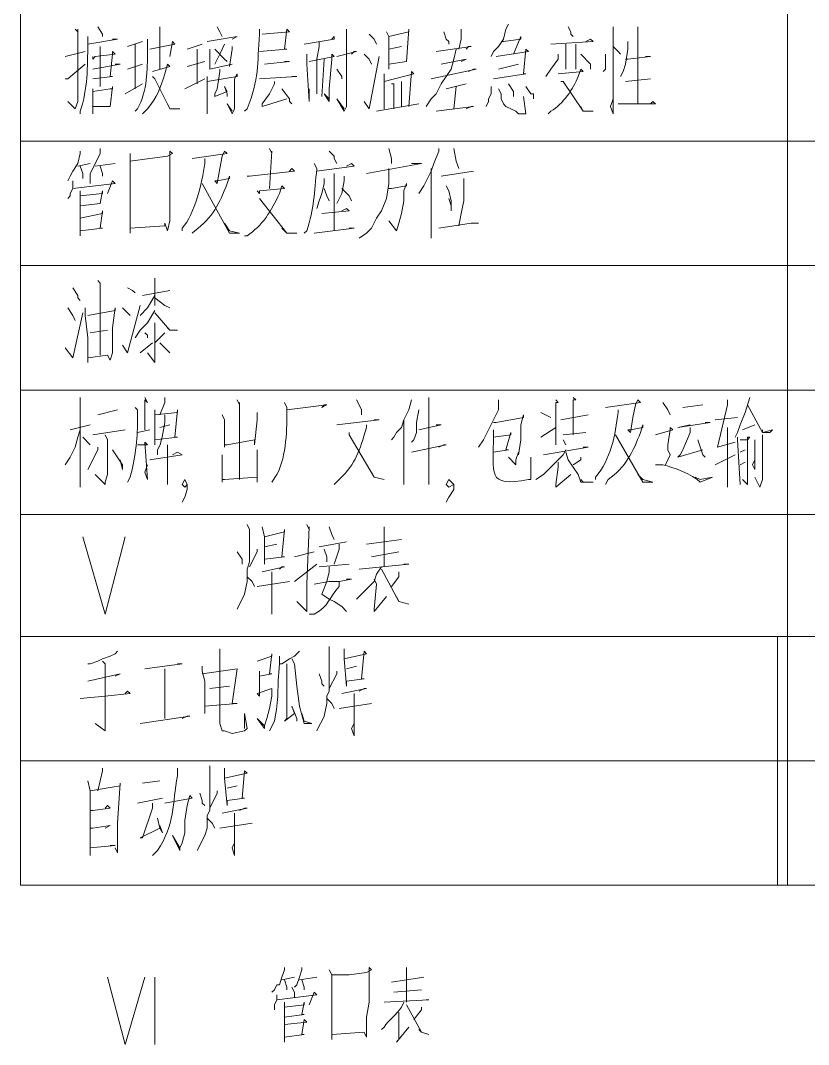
# Model space of a CAD drawing. Header units: millimetres. Extents: x 0 to 819, y 0 to 1152.
# Drawn here: x 569.3 to 626.3, y 749.5 to 823.6 of the extents above; entities that cross this region are included whole.
import ezdxf

# ---------------------------------------------------------------- set-up
doc = ezdxf.new("R2010")
doc.units = ezdxf.units.MM
doc.layers.add('1', color=7, linetype='Continuous')

msp = doc.modelspace()

# ---------------------------------------------------------------- linework, layer by layer
at = {"layer": '1', "color": 0, "lineweight": 18}
for points in [[(569.34, 1151.601732), (569.34, 761.001732)], [(819, 787.821732), (569.34, 787.821732)], [(819, 761.001732), (569.34, 761.001732)]]:
    msp.add_lwpolyline(points, dxfattribs=at)
at = {"layer": '1', "color": 0, "lineweight": 9}
for points in [[(624.78, 896.001732), (624.78, 761.001732)], [(573.3, 822.921732), (573.3, 822.921732), (573.48, 822.741732), (573.48, 822.921732), (573.48, 817.701732), (573.3, 817.161732), (572.76, 817.701732)], [(574.92, 823.101732), (575.28, 822.561732), (575.28, 822.381732)], [(579.42, 823.101732), (579.42, 820.041732)], [(583.56, 823.101732), (583.74, 822.741732), (583.92, 822.381732)], [(586.8, 822.561732), (588.78, 822.741732), (588.6, 822.921732), (588.42, 821.481732), (588.6, 821.481732), (586.62, 821.301732)], [(592.92, 822.921732), (592.92, 822.741732), (592.92, 822.741732), (592.92, 817.341732), (592.74, 816.981732), (592.2, 817.881732), (592.74, 817.161732)], [(595.8, 822.741732), (595.98, 822.381732), (595.98, 821.481732), (595.98, 820.041732), (595.98, 820.401732), (597.24, 820.581732), (597.24, 820.581732), (597.42, 822.921732), (597.42, 822.741732), (595.98, 822.381732)], [(601.2, 822.921732), (601.2, 822.201732), (601.02, 821.481732)], [(604.62, 823.281732), (604.44, 822.921732), (604.26, 822.201732), (603.9, 821.661732), (603.54, 821.301732), (603.36, 820.941732)], [(608.94, 823.101732), (609.12, 822.741732), (609.12, 822.561732), (609.3, 822.381732)], [(612.18, 823.101732), (612.18, 822.741732), (612.18, 816.801732), (612, 817.341732), (612.18, 817.881732)], [(613.98, 823.101732), (613.98, 822.741732), (613.98, 817.521732)], [(574.2, 821.841732), (576.36, 822.201732), (576.18, 822.201732), (576, 822.201732)], [(582.84, 822.021732), (585, 822.381732), (585, 822.381732), (584.64, 822.201732)], [(589.86, 821.841732), (592.02, 822.201732), (592.02, 822.381732), (591.84, 822.201732)], [(594.54, 822.561732), (594.9, 822.201732), (595.08, 821.841732)], [(599.94, 822.741732), (600.12, 822.201732), (600.3, 822.021732), (600.3, 821.841732)], [(604.08, 822.021732), (604.26, 822.021732), (605.52, 822.201732), (605.52, 822.381732), (604.98, 821.121732)], [(607.68, 821.841732), (610.74, 822.021732), (610.56, 822.201732), (610.2, 822.021732)], [(575.1, 821.661732), (575.1, 821.481732), (575.1, 818.781732)], [(578.16, 822.021732), (577.08, 821.661732)], [(577.62, 821.841732), (577.62, 818.601732)], [(578.7, 821.481732), (580.5, 821.841732), (580.32, 822.021732), (580.14, 820.941732)], [(581.4, 821.481732), (582.48, 821.841732)], [(582.12, 818.961732), (582.12, 821.481732)], [(583.02, 821.481732), (583.02, 821.301732), (583.02, 820.041732), (583.02, 820.041732), (584.64, 820.401732)], [(584.1, 821.841732), (583.74, 821.121732), (583.38, 820.401732)], [(583.38, 821.481732), (584.1, 820.761732), (584.28, 820.581732)], [(584.64, 821.661732), (584.64, 821.481732), (584.46, 820.221732)], [(590.94, 822.021732), (590.94, 821.661732), (590.76, 820.761732), (590.76, 818.241732)], [(595.98, 821.481732), (596.88, 821.661732)], [(600.84, 821.481732), (600.66, 820.761732), (600.48, 820.041732), (600.12, 819.501732), (599.76, 818.961732), (599.4, 818.241732), (599.04, 817.881732), (598.68, 817.341732)], [(599.4, 821.301732), (601.92, 821.661732), (601.74, 821.661732), (601.56, 821.481732)], [(603.72, 820.941732), (603.72, 820.941732), (606.06, 821.301732), (605.88, 821.481732), (605.7, 819.681732), (605.88, 819.681732), (603.54, 819.321732)], [(608.76, 821.841732), (608.76, 820.041732)], [(609.48, 821.841732), (609.48, 820.041732)], [(612.18, 821.661732), (612.54, 821.301732), (612.72, 821.121732)], [(613.26, 822.021732), (613.26, 821.481732), (613.08, 820.401732), (612.9, 819.861732), (612.72, 819.501732)], [(572.58, 820.941732), (574.02, 821.301732)], [(574.56, 820.941732), (574.56, 820.761732), (574.74, 820.941732), (576.18, 821.121732), (576, 821.301732), (576, 821.121732), (575.82, 819.501732), (576, 819.501732), (574.56, 819.321732)], [(590.04, 821.121732), (590.04, 820.401732), (590.22, 817.701732), (590.22, 818.601732)], [(590.22, 820.581732), (592.02, 820.941732), (591.84, 821.121732), (591.84, 820.761732), (591.66, 818.601732), (591.66, 818.061732), (591.66, 817.701732), (591.3, 818.241732), (591.66, 817.881732)], [(591.3, 820.761732), (591.12, 818.061732)], [(592.2, 820.941732), (593.64, 821.301732), (593.46, 821.301732), (593.28, 821.121732)], [(594.18, 821.121732), (594.54, 820.761732), (594.72, 820.401732)], [(594.18, 817.701732), (594.54, 817.161732), (595.26, 820.941732)], [(599.76, 820.401732), (601.56, 820.761732), (601.56, 820.761732), (601.2, 820.581732)], [(608.22, 821.121732), (608.22, 820.761732), (607.68, 820.041732), (607.32, 819.501732)], [(609.84, 821.121732), (610.56, 820.401732), (610.56, 820.221732), (610.56, 820.041732)], [(611.64, 821.121732), (611.64, 820.761732), (611.64, 820.401732), (611.64, 820.041732), (611.46, 819.861732)], [(613.08, 820.761732), (613.26, 820.761732), (614.88, 820.941732), (614.7, 820.941732), (614.52, 820.941732)], [(572.58, 819.321732), (572.76, 819.321732), (572.76, 819.321732), (574.02, 820.401732)], [(574.56, 820.041732), (576.54, 820.401732), (576.36, 820.401732), (576.18, 820.401732)], [(578.16, 820.401732), (578.16, 820.401732), (577.08, 820.041732)], [(582.66, 820.581732), (581.4, 820.221732)], [(583.74, 820.041732), (583.74, 819.861732), (583.56, 818.601732), (583.38, 818.241732), (583.38, 818.061732), (584.28, 818.421732), (584.1, 818.781732), (584.28, 818.241732), (584.28, 818.061732)], [(586.98, 820.401732), (588.78, 820.581732), (588.6, 820.581732), (588.42, 820.581732)], [(592.2, 820.041732), (592.56, 819.501732), (592.56, 819.321732)], [(599.04, 819.321732), (602.28, 820.041732), (602.1, 820.041732), (601.74, 819.861732)], [(603.9, 820.041732), (605.34, 820.401732)], [(578.88, 819.501732), (579.06, 819.321732), (580.14, 817.161732), (580.86, 817.161732), (580.14, 817.161732), (579.96, 817.521732)], [(581.22, 818.601732), (582.66, 819.321732)], [(582.84, 819.141732), (585, 819.501732), (585, 819.681732), (584.82, 819.321732), (584.82, 818.061732), (584.82, 817.521732), (584.82, 817.161732), (584.64, 816.801732), (584.28, 817.521732), (584.64, 816.981732)], [(582.84, 819.501732), (582.84, 816.801732), (582.84, 817.161732), (582.84, 817.521732)], [(586.62, 819.321732), (589.32, 819.501732), (589.14, 819.501732), (588.96, 819.501732)], [(597.42, 817.341732), (597.6, 819.861732), (597.78, 819.681732), (595.62, 819.141732), (595.62, 819.681732), (595.62, 819.321732), (595.62, 817.161732)], [(613.08, 819.141732), (614.88, 819.321732)], [(574.56, 818.601732), (574.56, 818.241732), (574.56, 816.801732), (574.56, 817.161732), (574.56, 817.341732), (575.82, 817.341732), (575.82, 817.341732), (576, 818.781732), (576, 818.601732), (575.82, 818.601732), (574.56, 818.421732)], [(576.9, 818.241732), (578.16, 818.961732)], [(587.7, 819.141732), (587.7, 818.961732), (587.34, 818.241732), (586.8, 817.521732), (586.8, 817.341732), (588.6, 817.881732)], [(588.24, 818.601732), (588.78, 817.881732), (588.78, 817.701732), (588.96, 817.521732), (588.96, 817.521732)], [(596.34, 817.161732), (596.34, 818.961732), (596.16, 818.961732)], [(596.88, 819.141732), (596.88, 818.961732), (596.88, 817.341732)], [(600.12, 818.601732), (601.56, 818.961732)], [(600.84, 818.781732), (600.66, 817.161732)], [(603.36, 818.781732), (603.36, 818.241732), (603.18, 817.881732), (603.18, 817.701732), (603, 817.341732)], [(603.9, 818.601732), (604.08, 818.241732), (604.08, 817.881732), (604.26, 817.521732), (604.44, 817.341732), (604.8, 817.161732), (605.16, 816.981732), (605.34, 816.801732), (605.52, 816.801732), (605.88, 816.801732), (605.88, 816.801732), (605.7, 818.061732), (605.88, 816.801732)], [(604.62, 818.961732), (604.98, 818.421732), (604.98, 818.241732), (604.98, 818.061732)], [(605.88, 818.781732), (606.24, 818.241732), (606.42, 818.241732), (606.42, 818.061732), (606.42, 817.881732)], [(608.4, 819.141732), (608.58, 819.141732), (610.02, 816.981732), (610.74, 816.981732), (610.02, 816.981732), (609.84, 817.341732)], [(595.08, 816.981732), (598.14, 817.521732)], [(599.4, 816.981732), (602.1, 817.341732), (601.92, 817.341732), (601.56, 817.161732)], [(612.54, 817.521732), (615.24, 817.521732), (615.06, 817.701732), (614.88, 817.521732)], [(819, 814.821732), (569.34, 814.821732), (819, 814.821732)], [(573.66, 814.101732), (573.66, 813.921732), (573.48, 813.201732), (573.12, 812.661732), (573.12, 812.661732), (572.94, 812.301732), (572.76, 811.941732)], [(575.1, 814.281732), (575.1, 813.921732), (574.56, 812.841732), (574.38, 812.481732)], [(577.26, 813.921732), (577.26, 813.561732), (577.26, 808.161732), (577.26, 808.521732), (579.78, 808.701732), (579.78, 808.881732), (579.96, 808.341732), (580.14, 809.061732), (580.14, 809.961732), (580.14, 811.221732), (580.14, 814.101732), (580.32, 813.921732), (579.96, 813.741732), (578.7, 813.561732), (578.7, 813.561732), (577.26, 813.381732)], [(587.34, 814.281732), (587.52, 813.921732), (587.52, 814.101732), (587.34, 811.401732)], [(591.66, 814.101732), (592.02, 813.741732), (592.02, 813.561732), (592.2, 813.201732)], [(595.98, 814.281732), (596.16, 813.561732), (596.16, 813.201732)], [(599.58, 814.281732), (599.58, 814.101732), (599.22, 813.201732), (599.04, 812.661732), (598.5, 811.581732), (598.14, 811.041732)], [(600.66, 814.281732), (600.84, 813.381732), (601.02, 812.841732), (600.84, 813.381732)], [(573.48, 813.021732), (574.38, 813.201732)], [(573.66, 813.021732), (573.84, 812.481732), (573.84, 812.121732)], [(574.74, 813.021732), (576.18, 813.201732)], [(575.1, 813.021732), (575.28, 812.481732), (575.28, 812.301732)], [(585.72, 812.301732), (585.9, 812.301732), (585.9, 812.301732), (589.14, 812.661732), (588.96, 812.841732), (588.78, 812.661732)], [(590.76, 812.661732), (593.46, 813.021732), (593.28, 813.201732), (592.92, 813.021732)], [(595.98, 812.841732), (595.98, 811.761732), (595.8, 810.681732), (595.44, 809.781732), (595.08, 809.241732), (594.72, 808.521732), (594.36, 808.161732), (593.82, 807.801732)], [(594.36, 812.481732), (598.32, 813.201732), (597.96, 813.201732), (597.6, 813.201732)], [(599.04, 812.841732), (599.04, 807.801732), (599.04, 808.341732), (599.04, 808.701732)], [(599.76, 812.301732), (602.1, 812.661732)], [(573.12, 811.941732), (573.12, 811.581732), (573.12, 811.401732), (572.94, 811.041732), (572.94, 810.861732), (572.76, 810.681732)], [(573.12, 811.401732), (576.18, 811.761732), (576, 811.941732), (575.64, 811.041732)], [(574.38, 812.481732), (574.38, 812.121732), (574.38, 811.761732)], [(591.3, 812.121732), (591.3, 811.761732), (591.12, 811.041732), (590.94, 810.501732), (590.76, 809.961732)], [(592.02, 812.481732), (592.02, 812.301732), (592.02, 808.341732)], [(592.74, 812.301732), (592.74, 811.941732), (592.56, 811.041732), (592.2, 810.321732)], [(601.38, 812.121732), (601.38, 811.761732), (601.38, 810.501732), (601.2, 809.601732), (601.02, 808.701732)], [(573.66, 811.221732), (573.66, 810.861732), (573.66, 809.781732), (573.66, 807.981732), (573.66, 808.701732)], [(573.66, 810.861732), (575.28, 811.041732), (575.28, 811.221732), (575.1, 810.321732), (575.1, 810.321732), (573.66, 810.141732)], [(582.48, 811.761732), (584.46, 808.161732), (585.18, 808.161732), (584.46, 808.341732), (584.46, 808.341732), (584.1, 808.881732)], [(591.3, 811.401732), (591.48, 810.861732), (591.66, 810.501732)], [(592.56, 811.401732), (593.1, 810.861732), (593.28, 810.501732)], [(595.98, 811.401732), (596.16, 811.401732), (597.24, 811.581732), (597.24, 811.761732), (597.06, 811.221732), (597.06, 810.501732), (596.88, 809.601732), (596.7, 808.881732), (596.52, 808.341732), (595.98, 809.061732)], [(600.12, 811.581732), (600.3, 811.221732), (600.48, 810.501732), (600.48, 809.961732), (600.48, 809.781732), (600.48, 810.141732), (600.3, 810.681732)], [(586.62, 810.681732), (586.62, 810.681732), (588.6, 808.161732), (589.32, 808.161732), (588.6, 808.161732), (588.24, 808.521732)], [(573.66, 809.241732), (575.28, 809.601732), (575.28, 809.781732), (575.1, 808.521732), (575.28, 808.521732), (573.66, 808.341732)], [(591.12, 809.601732), (593.1, 809.781732), (592.92, 809.961732), (592.56, 809.781732)], [(599.58, 808.521732), (601.92, 808.881732), (602.46, 808.881732)], [(590.58, 808.161732), (593.46, 808.521732), (593.1, 808.521732)], [(819, 805.821732), (569.34, 805.821732)], [(574.92, 804.741732), (575.1, 804.561732), (575.1, 804.561732), (575.1, 799.341732)], [(579.06, 804.921732), (579.06, 802.941732)], [(573.12, 804.201732), (573.48, 803.661732), (573.48, 803.481732), (573.66, 803.301732)], [(577.08, 804.201732), (577.44, 804.021732), (577.62, 803.841732)], [(579.06, 803.661732), (578.52, 802.761732), (577.98, 802.221732)], [(578.16, 803.661732), (580.14, 804.021732)], [(576.72, 800.061732), (577.08, 799.521732), (577.98, 802.941732)], [(579.06, 803.481732), (579.78, 802.941732), (580.14, 802.761732)], [(572.58, 799.881732), (573.12, 799.161732), (573.84, 802.401732)], [(572.76, 802.761732), (573.12, 802.221732), (573.3, 801.861732)], [(574.02, 802.761732), (574.02, 802.221732), (574.2, 800.601732), (574.2, 798.801732), (574.2, 799.161732), (575.64, 799.341732), (575.82, 798.981732), (576, 799.521732), (576, 801.321732), (576, 801.321732), (576.18, 802.761732), (576.18, 802.581732), (574.2, 802.221732)], [(576.72, 802.761732), (577.08, 802.401732), (577.26, 802.221732)], [(579.06, 802.581732), (578.52, 801.681732), (577.98, 801.141732), (577.62, 800.601732)], [(579.06, 802.401732), (580.14, 801.141732), (580.68, 801.141732), (580.14, 801.141732), (579.96, 801.321732)], [(579.06, 801.681732), (579.06, 799.341732), (579.06, 798.801732), (578.52, 799.521732), (579.06, 798.801732)], [(575.64, 801.141732), (574.38, 800.961732)], [(578.34, 800.961732), (578.52, 800.781732), (578.52, 800.601732)], [(579.78, 800.961732), (579.06, 800.241732)], [(577.98, 799.521732), (577.98, 799.521732), (578.88, 800.241732)], [(579.42, 800.241732), (580.14, 799.521732)], [(819, 796.821732), (569.34, 796.821732)], [(573.66, 796.281732), (573.66, 790.881732), (573.66, 789.801732), (573.66, 790.341732), (573.66, 790.881732)], [(578.34, 796.281732), (578.52, 795.921732), (578.34, 796.101732), (578.34, 793.941732)], [(579.78, 796.281732), (579.78, 795.921732), (579.42, 795.021732)], [(598.86, 796.281732), (598.86, 796.101732), (598.86, 796.101732), (598.86, 789.981732), (598.86, 790.341732), (598.86, 791.241732)], [(609.3, 796.281732), (609.48, 796.101732), (609.3, 796.101732), (609.3, 793.581732)], [(622.08, 796.281732), (621.72, 795.201732), (621.36, 794.301732), (621.18, 793.761732), (621, 793.401732)], [(585, 796.101732), (585.18, 795.741732), (585.18, 795.921732), (585.18, 790.341732)], [(591.48, 795.741732), (591.3, 795.741732), (591.12, 795.561732), (591.48, 795.741732), (588.6, 795.381732)], [(593.64, 796.101732), (593.82, 795.741732), (594, 795.381732), (594, 795.021732)], [(597.6, 796.101732), (597.42, 795.381732), (597.06, 794.661732), (596.88, 794.121732), (596.52, 793.761732), (596.34, 793.401732), (596.16, 793.221732)], [(603.9, 796.101732), (603.9, 795.381732), (603.18, 793.941732), (602.82, 793.221732), (602.46, 792.681732)], [(608.04, 796.101732), (608.22, 795.921732), (608.04, 795.921732), (608.04, 793.581732), (608.04, 792.861732)], [(615.78, 795.921732), (616.14, 795.381732), (616.32, 795.021732)], [(617.22, 795.561732), (618.66, 795.741732)], [(620.46, 796.101732), (620.46, 795.741732), (619.74, 792.681732), (619.74, 792.681732), (621, 793.041732)], [(621.9, 795.741732), (622.98, 793.761732), (623.7, 793.941732), (623.52, 793.761732), (622.98, 793.761732), (622.98, 793.941732)], [(574.92, 795.021732), (576.36, 795.381732)], [(579.06, 795.381732), (579.06, 794.841732), (579.06, 792.861732), (579.06, 793.221732), (580.68, 793.401732), (580.5, 793.401732), (580.68, 795.381732), (580.68, 795.201732), (580.68, 795.201732), (579.06, 795.021732)], [(583.92, 795.021732), (584.1, 794.661732), (584.1, 793.941732), (584.1, 792.681732), (584.1, 792.861732), (584.28, 792.861732), (586.26, 793.221732), (586.26, 792.861732), (586.44, 794.661732), (586.44, 795.201732)], [(598.14, 795.381732), (597.96, 794.481732), (597.96, 793.761732), (597.78, 793.221732), (597.6, 793.041732)], [(603.54, 794.481732), (603.72, 794.481732), (605.7, 794.841732), (605.7, 795.021732), (605.52, 794.301732), (605.52, 793.221732), (605.34, 792.141732), (605.34, 792.321732), (605.16, 791.781732), (605.16, 791.421732), (604.62, 791.961732), (605.16, 791.421732)], [(606.96, 795.201732), (607.68, 794.841732)], [(608.4, 794.661732), (610.38, 795.021732)], [(619.56, 794.661732), (621.18, 794.841732)], [(572.94, 793.941732), (574.38, 794.301732)], [(580.14, 794.301732), (579.42, 794.121732)], [(592.2, 794.301732), (595.26, 794.661732), (595.08, 794.661732), (594.9, 794.661732)], [(597.06, 794.661732), (597.06, 789.981732), (597.06, 790.881732)], [(598.14, 793.941732), (599.76, 794.301732), (599.58, 794.301732), (599.4, 794.301732)], [(606.96, 793.401732), (608.04, 794.121732)], [(615.24, 793.581732), (616.5, 793.941732), (616.32, 794.121732), (616.32, 793.941732), (616.14, 792.861732), (616.14, 792.861732), (616.14, 792.681732), (616.14, 792.501732), (616.32, 792.141732), (616.14, 791.781732), (615.96, 791.421732)], [(617.76, 794.301732), (616.86, 794.121732), (619.2, 794.481732), (619.02, 794.481732), (618.84, 794.481732)], [(618.66, 792.501732), (616.86, 791.961732), (617.04, 792.141732), (617.22, 792.501732), (617.76, 793.761732), (617.76, 794.121732)], [(620.46, 794.121732), (620.46, 793.761732), (620.46, 793.941732), (620.46, 789.801732), (620.46, 789.981732), (620.46, 790.341732)], [(622.44, 794.301732), (621.54, 793.941732)], [(573.66, 793.941732), (573.48, 793.401732), (573.3, 792.681732), (572.94, 791.961732), (572.58, 791.421732)], [(573.84, 793.401732), (574.38, 792.861732)], [(574.56, 793.581732), (576.9, 793.941732)], [(575.46, 793.581732), (575.64, 793.221732), (575.64, 790.701732), (575.46, 790.161732), (575.46, 789.981732), (574.74, 790.701732), (575.46, 789.981732)], [(578.7, 793.941732), (577.8, 793.761732)], [(593.1, 793.761732), (593.1, 793.581732), (594.9, 790.521732), (595.62, 790.341732), (594.9, 790.521732), (594.72, 790.881732)], [(603.54, 793.401732), (604.8, 793.581732), (604.8, 793.761732), (604.44, 792.501732), (604.62, 792.501732), (603.54, 792.321732)], [(608.58, 793.581732), (610.2, 793.761732)], [(612.36, 793.581732), (614.34, 790.161732), (615.06, 790.161732), (614.34, 790.341732), (614.34, 790.341732), (613.98, 790.701732)], [(621.18, 793.401732), (621.18, 793.221732), (621.36, 789.981732), (621.36, 790.161732)], [(621.36, 793.221732), (621.9, 793.221732), (622.08, 793.401732), (621.9, 793.401732), (621.9, 790.341732), (621.9, 789.981732), (621.54, 790.341732)], [(622.98, 793.581732), (622.98, 790.341732), (622.8, 789.801732), (622.44, 790.521732)], [(574.92, 792.681732), (574.92, 792.501732), (574.2, 791.061732)], [(577.8, 792.861732), (578.52, 792.861732), (578.34, 793.041732), (578.52, 790.341732), (578.34, 790.881732), (578.52, 791.421732)], [(579.96, 792.861732), (579.96, 792.681732), (579.96, 789.981732), (579.96, 790.341732), (579.96, 790.701732)], [(597.6, 792.321732), (600.12, 792.861732), (599.94, 792.861732), (599.58, 792.681732)], [(607.14, 792.141732), (610.38, 792.681732), (610.38, 792.681732), (610.02, 792.681732)], [(608.58, 793.221732), (608.76, 792.861732)], [(618.3, 793.221732), (618.66, 792.141732), (618.84, 791.961732)], [(622.44, 793.221732), (622.44, 793.041732), (622.44, 791.061732), (622.26, 791.421732), (622.44, 791.781732)], [(576, 792.501732), (576.72, 791.421732), (576.72, 791.061732), (576.54, 791.781732)], [(578.7, 791.781732), (581.04, 792.141732), (580.68, 792.321732), (580.32, 792.141732)], [(583.92, 792.141732), (583.92, 791.781732), (583.92, 790.881732), (583.92, 790.161732), (583.92, 790.341732), (584.1, 790.341732), (586.44, 790.521732), (586.44, 790.161732), (586.44, 791.421732), (586.44, 792.141732), (586.44, 792.501732)], [(608.76, 792.501732), (608.58, 792.141732), (608.22, 791.781732), (607.68, 791.241732), (607.14, 790.701732), (606.6, 790.341732)], [(608.76, 792.321732), (608.94, 791.781732), (609.3, 791.241732), (609.66, 790.701732), (609.84, 790.161732), (610.02, 790.161732), (610.74, 790.161732), (610.02, 790.161732), (609.84, 790.341732)], [(609.84, 791.961732), (609.84, 791.781732), (609.3, 791.421732)], [(619.56, 791.421732), (621, 792.141732)], [(621.36, 792.321732), (621.72, 792.501732)], [(608.22, 791.601732), (608.22, 791.241732), (608.04, 789.981732), (608.04, 789.801732), (609.12, 790.701732)], [(621.36, 791.421732), (621.72, 791.601732)], [(581.4, 789.981732), (581.22, 789.801732), (581.04, 789.981732), (581.22, 790.341732), (581.4, 789.981732), (581.4, 789.621732), (581.22, 789.081732), (581.04, 788.721732)], [(600.66, 789.981732), (600.3, 789.801732), (600.12, 789.981732), (600.3, 790.341732), (600.66, 789.981732), (600.66, 789.621732), (600.3, 789.081732), (600.12, 788.721732)], [(585.72, 787.101732), (585.9, 786.741732), (585.9, 786.561732), (585.9, 784.401732), (585.72, 783.861732), (585.72, 783.501732), (585.72, 782.961732), (585.54, 782.061732), (585.36, 781.701732), (585.18, 781.341732), (585, 780.981732)], [(586.8, 786.921732), (586.98, 786.201732), (586.98, 784.221732), (586.98, 784.581732), (588.42, 784.761732), (588.24, 784.761732), (588.42, 786.741732), (588.42, 786.561732), (586.98, 786.201732)], [(590.04, 787.101732), (590.22, 786.741732), (590.22, 786.921732), (590.04, 782.781732), (590.04, 780.981732), (590.04, 780.801732), (589.32, 781.521732), (590.04, 780.801732)], [(591.66, 786.921732), (591.84, 786.381732), (592.02, 786.021732)], [(595.62, 786.921732), (595.62, 786.741732), (595.62, 784.041732)], [(573.84, 786.201732), (575.46, 780.621732), (576.9, 786.201732)], [(594.36, 785.661732), (596.88, 786.021732)], [(586.44, 785.301732), (586.44, 785.121732), (585.9, 784.041732)], [(586.98, 785.481732), (587.88, 785.661732)], [(590.94, 785.481732), (592.92, 785.841732)], [(591.3, 785.301732), (591.48, 784.761732), (591.48, 784.401732)], [(592.38, 785.661732), (592.38, 785.301732), (592.02, 784.221732)], [(585, 785.121732), (585.36, 784.581732), (585.36, 784.401732), (585.36, 784.221732)], [(589.14, 784.761732), (590.58, 785.121732)], [(594.72, 784.761732), (596.7, 785.121732)], [(586.8, 783.681732), (588.42, 784.041732), (588.24, 784.041732), (588.06, 783.861732)], [(587.52, 783.681732), (587.52, 780.621732), (587.52, 781.161732), (587.52, 781.521732)], [(589.14, 782.961732), (590.76, 784.221732)], [(590.94, 784.041732), (593.1, 784.221732)], [(591.66, 784.041732), (591.66, 783.681732), (591.48, 782.961732), (591.12, 782.061732), (591.66, 781.701732), (592.02, 781.521732), (592.56, 781.161732), (592.92, 780.801732)], [(595.44, 784.041732), (595.08, 783.501732), (594.9, 782.961732), (594.36, 782.421732), (594, 782.061732), (593.82, 781.881732), (593.64, 781.701732)], [(593.82, 783.861732), (597.42, 784.221732), (597.24, 784.221732), (597.06, 784.221732)], [(595.44, 783.861732), (596.7, 781.521732), (597.42, 781.341732), (596.7, 781.521732), (596.52, 781.881732)], [(596.7, 783.681732), (596.7, 783.321732), (596.16, 782.601732)], [(585.72, 783.321732), (586.08, 782.961732), (586.26, 782.601732)], [(586.44, 782.601732), (588.78, 782.961732)], [(590.58, 782.781732), (591.66, 782.961732), (592.38, 782.961732), (593.28, 783.141732), (593.1, 783.141732), (592.92, 783.141732)], [(594.9, 783.141732), (595.08, 782.781732), (594.9, 780.981732), (594.9, 780.801732), (595.8, 781.881732)], [(819, 779.001732), (569.34, 779.001732)], [(624.06, 761.001732), (624.06, 779.001732)], [(576.36, 777.921732), (576.18, 777.741732), (575.82, 777.561732), (575.28, 777.381732), (574.92, 777.201732), (574.38, 777.021732), (574.2, 777.021732)], [(583.74, 778.101732), (583.74, 777.741732), (583.74, 777.921732), (583.74, 772.701732), (583.92, 772.161732), (584.1, 772.161732), (584.64, 771.981732), (585.54, 772.161732), (585.72, 772.341732), (585.54, 773.421732), (585.54, 772.341732)], [(586.44, 777.201732), (587.52, 777.561732), (587.52, 777.741732), (587.34, 776.301732), (587.52, 776.301732), (586.62, 776.121732), (586.62, 776.481732), (586.62, 775.401732), (586.62, 774.681732), (586.44, 774.861732), (587.52, 775.221732), (587.52, 775.221732), (587.52, 774.681732), (587.34, 773.781732), (587.16, 773.061732), (586.98, 772.521732), (586.98, 772.341732), (586.44, 773.061732), (586.98, 772.521732)], [(589.5, 777.921732), (589.14, 777.561732), (588.78, 777.381732), (588.24, 777.021732), (588.06, 777.021732)], [(591.66, 778.281732), (591.66, 777.921732), (591.66, 777.741732), (591.66, 775.581732), (591.66, 775.041732), (591.48, 774.681732), (591.48, 774.141732), (591.3, 773.241732), (591.12, 772.881732), (590.94, 772.521732), (590.76, 772.161732)], [(592.74, 778.101732), (592.74, 777.381732), (592.92, 775.401732), (592.92, 775.761732), (594.18, 775.941732), (594, 775.941732), (594.18, 777.921732), (594.36, 777.741732), (592.74, 777.381732)], [(575.28, 777.201732), (575.46, 777.021732), (575.46, 772.341732), (575.46, 772.161732), (574.74, 772.701732), (575.46, 772.161732)], [(578.34, 776.661732), (581.04, 777.021732), (580.86, 777.021732), (580.68, 777.021732)], [(588.6, 777.021732), (588.6, 773.061732), (588.42, 772.881732), (589.14, 773.421732), (588.96, 773.961732), (589.32, 773.061732), (589.32, 772.881732)], [(588.96, 777.381732), (589.14, 777.021732), (589.14, 777.021732), (589.32, 775.401732), (589.5, 773.961732), (589.86, 772.701732), (590.4, 772.701732), (589.86, 772.881732), (589.68, 773.421732)], [(574.2, 775.761732), (576.54, 776.301732), (576.54, 776.301732), (576.18, 776.121732)], [(579.78, 776.661732), (579.78, 776.301732), (579.78, 773.061732)], [(582.48, 776.841732), (582.48, 776.481732), (582.66, 775.761732), (582.66, 774.501732), (582.66, 773.421732), (582.66, 773.961732), (585, 774.141732), (584.64, 774.141732), (585, 776.661732), (585, 776.661732), (582.48, 776.301732)], [(590.94, 776.301732), (591.12, 775.761732), (591.12, 775.581732), (591.3, 775.401732)], [(592.2, 776.481732), (592.2, 776.301732), (591.66, 775.221732)], [(592.92, 776.661732), (593.64, 776.841732)], [(573.66, 774.501732), (575.46, 774.681732), (577.26, 774.861732), (577.08, 775.041732), (576.9, 774.861732)], [(583.02, 775.221732), (584.46, 775.401732)], [(592.56, 774.861732), (594.36, 775.221732), (594.18, 775.221732), (593.82, 775.041732)], [(593.46, 774.861732), (593.46, 771.801732), (593.28, 772.341732), (593.46, 772.701732)], [(591.48, 774.501732), (591.84, 774.141732), (592.02, 773.781732)], [(592.38, 773.781732), (594.72, 774.141732)], [(577.98, 772.701732), (581.58, 773.241732), (581.4, 773.241732), (581.04, 773.061732)], [(819, 770.001732), (569.34, 770.001732)], [(583.02, 769.641732), (583.02, 769.281732), (583.02, 769.101732), (583.02, 766.941732), (583.02, 766.401732), (582.84, 766.041732), (582.84, 765.501732), (582.84, 765.141732), (582.66, 764.601732), (582.48, 764.241732), (582.3, 763.881732), (582.12, 763.521732)], [(575.28, 769.461732), (575.28, 769.281732), (574.92, 767.841732)], [(584.1, 769.461732), (584.1, 768.741732), (584.28, 766.761732), (584.28, 767.121732), (585.54, 767.301732), (585.36, 767.301732), (585.54, 769.281732), (585.72, 769.101732), (584.1, 768.741732)], [(574.2, 768.561732), (574.38, 767.841732), (574.38, 763.161732), (574.38, 763.701732), (576.18, 763.881732), (576, 763.881732), (575.82, 763.881732)], [(574.38, 767.841732), (576.54, 768.201732), (576.54, 768.381732), (576.36, 765.501732), (576.36, 763.341732), (576.18, 763.701732)], [(578.16, 768.381732), (579.42, 768.561732)], [(584.28, 768.021732), (585, 768.201732)], [(579.78, 766.941732), (581.76, 767.301732), (581.58, 767.481732), (581.4, 766.761732), (581.22, 765.681732), (581.22, 764.781732), (581.04, 764.061732), (580.86, 763.701732), (580.86, 763.521732), (580.32, 764.601732), (580.86, 763.701732)], [(582.3, 767.661732), (582.48, 767.121732), (582.48, 766.941732), (582.66, 766.761732)], [(583.56, 767.841732), (583.56, 767.661732), (583.02, 766.581732)], [(574.38, 766.401732), (574.56, 766.401732), (575.82, 766.581732), (575.64, 766.761732), (575.64, 766.761732), (575.46, 766.581732)], [(577.8, 766.941732), (579.6, 767.301732)], [(578.88, 766.941732), (578.88, 766.581732), (578.16, 764.421732), (577.98, 764.421732), (579.42, 765.141732), (579.24, 765.861732), (579.42, 765.141732), (579.6, 764.781732), (579.42, 765.321732)], [(583.92, 766.221732), (585.72, 766.581732), (585.54, 766.581732), (585.18, 766.401732)], [(584.82, 766.221732), (584.82, 763.161732), (584.64, 763.701732), (584.82, 764.061732)], [(574.38, 765.141732), (574.56, 765.141732), (575.82, 765.321732), (575.82, 765.321732), (575.46, 765.141732)], [(582.84, 765.861732), (583.2, 765.501732), (583.38, 765.141732)], [(583.74, 765.141732), (586.08, 765.501732)], [(588.42, 755.061732), (588.42, 754.881732), (588.24, 754.341732), (588.06, 753.801732), (587.88, 753.801732), (587.7, 753.441732), (587.52, 753.261732)], [(589.68, 755.061732), (589.68, 754.881732), (589.5, 754.341732), (589.32, 753.801732), (589.14, 753.621732)], [(591.66, 754.881732), (591.84, 754.521732), (591.84, 749.841732), (591.84, 750.201732), (594.18, 750.381732), (594.18, 750.381732), (594.36, 750.021732), (594.36, 750.561732), (594.36, 751.461732), (594.54, 752.541732), (594.54, 755.061732), (594.72, 754.881732), (594.36, 754.701732), (593.1, 754.521732), (593.1, 754.521732), (591.84, 754.521732)], [(597.24, 755.061732), (597.24, 754.881732), (597.24, 752.541732)], [(575.64, 754.341732), (576.9, 749.481732), (578.34, 754.341732)], [(579.06, 749.481732), (579.06, 754.341732)], [(588.24, 754.161732), (589.14, 754.341732)], [(588.42, 754.161732), (588.6, 753.621732), (588.6, 753.441732)], [(589.5, 754.161732), (590.76, 754.341732)], [(589.68, 754.161732), (589.86, 753.621732), (589.86, 753.441732)], [(596.16, 753.981732), (598.5, 754.341732)], [(588.96, 753.621732), (589.14, 753.261732), (589.14, 752.901732)], [(596.34, 753.261732), (598.32, 753.441732)], [(587.88, 753.081732), (587.88, 752.901732), (587.88, 752.721732), (587.7, 752.361732), (587.7, 752.181732), (587.7, 752.001732)], [(587.88, 752.721732), (590.76, 753.081732), (590.58, 753.261732), (590.22, 752.361732)], [(595.62, 752.541732), (598.86, 752.721732), (598.86, 752.721732), (598.68, 752.721732)], [(588.42, 752.541732), (588.42, 752.181732), (588.42, 751.281732), (588.42, 749.661732), (588.42, 750.021732), (588.42, 750.381732)], [(588.42, 752.181732), (589.86, 752.361732), (589.86, 752.541732), (589.68, 751.641732), (589.86, 751.641732), (588.42, 751.461732)], [(596.7, 751.821732), (596.7, 751.461732), (596.7, 749.841732), (596.52, 749.661732), (597.42, 750.741732)], [(597.24, 752.361732), (598.32, 750.381732), (598.86, 750.201732), (598.32, 750.381732), (598.14, 750.561732)], [(598.32, 752.181732), (598.32, 752.001732), (597.78, 751.281732)], [(588.42, 750.921732), (590.04, 751.101732), (589.86, 751.281732), (589.68, 750.201732), (589.86, 750.201732), (588.42, 750.021732)]]:
    msp.add_lwpolyline(points, dxfattribs=at)
for points, knots in [([(586.62, 822.921732), (586.62, 822.921732), (586.62, 822.561732), (586.62, 822.561732), (586.44, 820.401732), (586.62, 819.321732), (585.72, 817.161732), (585.72, 817.161732), (585.54, 816.981732), (585.54, 816.981732)], [0, 0, 0, 0, 1, 1, 1, 2, 2, 2, 3, 3, 3, 3]), ([(574.2, 822.381732), (574.2, 822.381732), (574.2, 821.841732), (574.2, 821.841732), (574.2, 820.221732), (574.2, 818.601732), (573.66, 816.981732), (573.66, 816.981732), (573.66, 816.801732), (573.66, 816.801732)], [0, 0, 0, 0, 1, 1, 1, 2, 2, 2, 3, 3, 3, 3]), ([(578.52, 822.201732), (578.52, 822.201732), (578.52, 821.301732), (578.52, 821.301732), (578.52, 820.041732), (578.52, 818.421732), (577.8, 817.161732), (577.8, 817.161732), (577.62, 816.981732), (577.62, 816.981732)], [0, 0, 0, 0, 1, 1, 1, 2, 2, 2, 3, 3, 3, 3]), ([(578.88, 819.861732), (578.88, 819.861732), (580.14, 820.221732), (580.14, 820.221732), (580.14, 820.221732), (579.96, 820.401732), (579.96, 820.401732), (579.96, 820.401732), (579.78, 819.681732), (579.78, 819.681732), (579.42, 818.601732), (579.24, 818.061732), (578.52, 817.161732), (578.52, 817.161732), (578.16, 816.801732), (578.16, 816.801732)], [0, 0, 0, 0, 1, 1, 1, 2, 2, 2, 3, 3, 3, 4, 4, 4, 5, 5, 5, 5]), ([(608.22, 819.681732), (608.22, 819.681732), (610.02, 819.861732), (610.02, 819.861732), (610.02, 819.861732), (609.84, 820.041732), (609.84, 820.041732), (609.84, 820.041732), (609.66, 819.501732), (609.66, 819.501732), (609.3, 818.601732), (608.58, 817.521732), (607.68, 816.981732), (607.68, 816.981732), (607.5, 816.801732), (607.5, 816.801732)], [0, 0, 0, 0, 1, 1, 1, 2, 2, 2, 3, 3, 3, 4, 4, 4, 5, 5, 5, 5]), ([(581.76, 813.561732), (581.76, 813.561732), (584.28, 813.921732), (584.28, 813.921732), (584.28, 813.921732), (584.1, 814.101732), (584.1, 814.101732), (584.1, 814.101732), (583.92, 813.741732), (583.92, 813.741732), (583.92, 813.741732), (583.74, 812.841732), (583.74, 812.841732), (583.74, 812.841732), (583.56, 811.761732), (583.56, 811.761732), (583.56, 811.761732), (583.38, 811.941732), (583.38, 811.941732), (583.38, 811.941732), (583.56, 811.941732), (583.56, 811.941732), (583.56, 811.941732), (584.46, 812.121732), (584.46, 812.121732), (584.46, 812.121732), (584.46, 812.301732), (584.46, 812.301732), (584.46, 812.301732), (584.28, 811.761732), (584.28, 811.761732), (583.74, 810.321732), (583.2, 809.241732), (581.94, 808.341732), (581.94, 808.341732), (581.76, 808.161732), (581.76, 808.161732)], [0, 0, 0, 0, 1, 1, 1, 2, 2, 2, 3, 3, 3, 4, 4, 4, 5, 5, 5, 6, 6, 6, 7, 7, 7, 8, 8, 8, 9, 9, 9, 10, 10, 10, 11, 11, 11, 12, 12, 12, 12]), ([(582.66, 813.561732), (582.66, 813.561732), (582.66, 813.201732), (582.66, 813.201732), (582.48, 811.761732), (581.94, 809.601732), (581.04, 808.521732), (581.04, 808.521732), (581.04, 808.341732), (581.04, 808.341732)], [0, 0, 0, 0, 1, 1, 1, 2, 2, 2, 3, 3, 3, 3]), ([(590.58, 813.201732), (590.58, 813.201732), (590.76, 812.841732), (590.76, 812.841732), (590.58, 811.041732), (590.58, 809.961732), (590.04, 808.341732), (590.04, 808.341732), (589.86, 808.161732), (589.86, 808.161732)], [0, 0, 0, 0, 1, 1, 1, 2, 2, 2, 3, 3, 3, 3]), ([(586.44, 811.221732), (586.44, 811.221732), (586.62, 811.041732), (586.62, 811.041732), (586.62, 811.041732), (586.62, 811.221732), (586.62, 811.221732), (586.62, 811.221732), (588.42, 811.401732), (588.42, 811.401732), (588.42, 811.401732), (588.24, 811.581732), (588.24, 811.581732), (588.24, 811.581732), (588.06, 811.041732), (588.06, 811.041732), (587.52, 809.781732), (586.8, 808.701732), (585.72, 807.981732), (585.72, 807.981732), (585.54, 807.981732), (585.54, 807.981732)], [0, 0, 0, 0, 1, 1, 1, 2, 2, 2, 3, 3, 3, 4, 4, 4, 5, 5, 5, 6, 6, 6, 7, 7, 7, 7]), ([(577.62, 795.561732), (577.62, 795.561732), (577.8, 795.381732), (577.8, 795.381732), (577.8, 795.381732), (577.8, 795.381732), (577.8, 795.381732), (577.8, 795.381732), (577.8, 794.481732), (577.8, 794.481732), (577.8, 793.401732), (577.62, 791.601732), (577.26, 790.521732), (577.26, 790.521732), (577.08, 790.161732), (577.08, 790.161732)], [0, 0, 0, 0, 1, 1, 1, 2, 2, 2, 3, 3, 3, 4, 4, 4, 5, 5, 5, 5]), ([(588.42, 795.921732), (588.42, 795.921732), (588.6, 795.561732), (588.6, 795.561732), (588.6, 793.941732), (588.6, 792.141732), (587.88, 790.701732), (587.88, 790.701732), (587.52, 790.161732), (587.52, 790.161732)], [0, 0, 0, 0, 1, 1, 1, 2, 2, 2, 3, 3, 3, 3]), ([(611.64, 795.561732), (611.64, 795.561732), (614.16, 795.921732), (614.16, 795.921732), (614.16, 795.921732), (613.98, 796.101732), (613.98, 796.101732), (613.98, 796.101732), (613.8, 795.741732), (613.8, 795.741732), (613.8, 795.741732), (613.62, 794.841732), (613.62, 794.841732), (613.62, 794.841732), (613.44, 793.761732), (613.44, 793.761732), (613.44, 793.761732), (613.26, 793.941732), (613.26, 793.941732), (613.26, 793.941732), (613.44, 793.941732), (613.44, 793.941732), (613.44, 793.941732), (614.34, 794.121732), (614.34, 794.121732), (614.34, 794.121732), (614.34, 794.301732), (614.34, 794.301732), (614.34, 794.301732), (614.16, 793.761732), (614.16, 793.761732), (613.62, 792.321732), (613.08, 791.241732), (611.82, 790.341732), (611.82, 790.341732), (611.64, 789.981732), (611.64, 789.981732)], [0, 0, 0, 0, 1, 1, 1, 2, 2, 2, 3, 3, 3, 4, 4, 4, 5, 5, 5, 6, 6, 6, 7, 7, 7, 8, 8, 8, 9, 9, 9, 10, 10, 10, 11, 11, 11, 12, 12, 12, 12]), ([(579.78, 795.021732), (579.78, 795.021732), (579.78, 794.481732), (579.78, 794.481732), (579.6, 793.761732), (579.6, 793.041732), (579.24, 792.501732), (579.24, 792.501732), (579.24, 792.141732), (579.24, 792.141732)], [0, 0, 0, 0, 1, 1, 1, 2, 2, 2, 3, 3, 3, 3]), ([(612.54, 795.381732), (612.54, 795.381732), (612.54, 795.201732), (612.54, 795.201732), (612.36, 793.581732), (612, 791.781732), (610.92, 790.521732), (610.92, 790.521732), (610.92, 790.341732), (610.92, 790.341732)], [0, 0, 0, 0, 1, 1, 1, 2, 2, 2, 3, 3, 3, 3]), ([(594.36, 794.301732), (594.36, 794.301732), (594.36, 794.121732), (594.36, 794.121732), (593.82, 792.321732), (593.64, 791.601732), (592.38, 790.341732), (592.38, 790.341732), (592.02, 789.981732), (592.02, 789.981732)], [0, 0, 0, 0, 1, 1, 1, 2, 2, 2, 3, 3, 3, 3]), ([(603.54, 793.941732), (603.54, 793.941732), (603.54, 793.581732), (603.54, 793.581732), (603.54, 790.701732), (603, 789.801732), (606.06, 790.341732), (606.06, 790.341732), (606.24, 790.341732), (606.24, 790.341732), (606.24, 790.341732), (606.24, 791.961732), (606.24, 791.961732), (606.24, 791.961732), (606.24, 790.341732), (606.24, 790.341732)], [0, 0, 0, 0, 1, 1, 1, 2, 2, 2, 3, 3, 3, 4, 4, 4, 5, 5, 5, 5]), ([(615.24, 791.421732), (615.24, 791.421732), (615.78, 791.421732), (615.78, 791.421732), (616.5, 791.241732), (617.94, 790.701732), (618.48, 790.161732), (618.48, 790.161732), (619.38, 790.521732), (619.38, 790.521732), (619.38, 790.521732), (618.48, 790.341732), (618.48, 790.341732), (618.48, 790.341732), (618.12, 790.521732), (618.12, 790.521732)], [0, 0, 0, 0, 1, 1, 1, 2, 2, 2, 3, 3, 3, 4, 4, 4, 5, 5, 5, 5]), ([(592.38, 782.961732), (592.38, 782.961732), (592.38, 782.601732), (592.38, 782.601732), (591.66, 781.881732), (591.66, 781.161732), (590.58, 780.621732), (590.58, 780.621732), (590.22, 780.621732), (590.22, 780.621732)], [0, 0, 0, 0, 1, 1, 1, 2, 2, 2, 3, 3, 3, 3]), ([(588.06, 777.561732), (588.06, 777.561732), (588.06, 777.021732), (588.06, 777.021732), (587.88, 775.221732), (588.06, 774.501732), (587.7, 772.881732), (587.7, 772.881732), (587.34, 772.161732), (587.34, 772.161732)], [0, 0, 0, 0, 1, 1, 1, 2, 2, 2, 3, 3, 3, 3]), ([(578.88, 763.161732), (578.88, 763.161732), (579.24, 763.521732), (579.24, 763.521732), (580.5, 765.321732), (580.32, 766.941732), (580.68, 768.921732), (580.68, 768.921732), (580.68, 769.461732), (580.68, 769.461732)], [0, 0, 0, 0, 1, 1, 1, 2, 2, 2, 3, 3, 3, 3]), ([(597.06, 752.541732), (597.06, 752.541732), (596.88, 752.181732), (596.88, 752.181732), (596.52, 751.641732), (595.98, 751.281732), (595.62, 750.741732), (595.62, 750.741732), (595.44, 750.561732), (595.44, 750.561732)], [0, 0, 0, 0, 1, 1, 1, 2, 2, 2, 3, 3, 3, 3])]:
    msp.add_open_spline(points, degree=3, knots=knots, dxfattribs=at)

doc.saveas('drawing.dxf')
